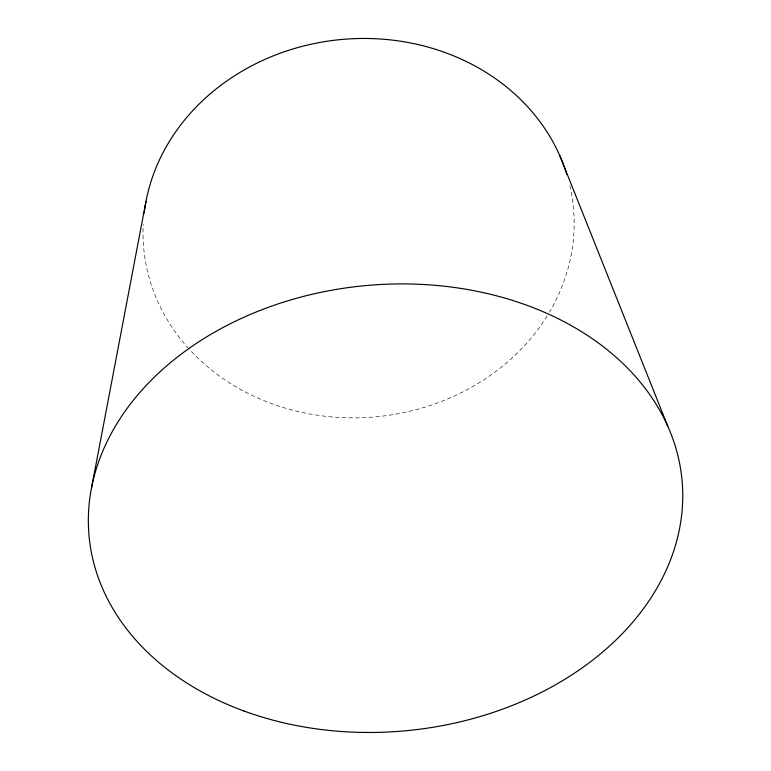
<?xml version="1.0" encoding="UTF-8"?>
<svg xmlns="http://www.w3.org/2000/svg" width="771" height="771" viewBox="0 0 771 771"><rect width="100%" height="100%" fill="white"/><g stroke="black" fill="none" stroke-linecap="round" stroke-linejoin="round"><path stroke-width="0.58" stroke-dasharray="3.85 2.89" d="M569.817 185.618A215.803 189.444 -5.5 0 1 549.482 312.091M547.169 315.917A215.803 189.444 -5.5 0 1 189.473 349.475M188.722 348.656A215.803 189.444 -5.5 0 1 143.223 224.419"/><path stroke-width="1.16" d="M91.402 488.515L145.989 201.424M559.91 155.925L667.792 426.238M144.206 212.931A215.803 189.444 -5.5 0 1 341.726 39.466A215.803 189.444 -5.5 0 1 566.82 174.497M243.896 710.987A297.799 223.484 -5.5 0 0 682.643 489.768A297.799 223.484 -5.5 0 0 230.115 323.83A297.799 223.484 -5.5 0 0 243.896 710.987"/></g></svg>
